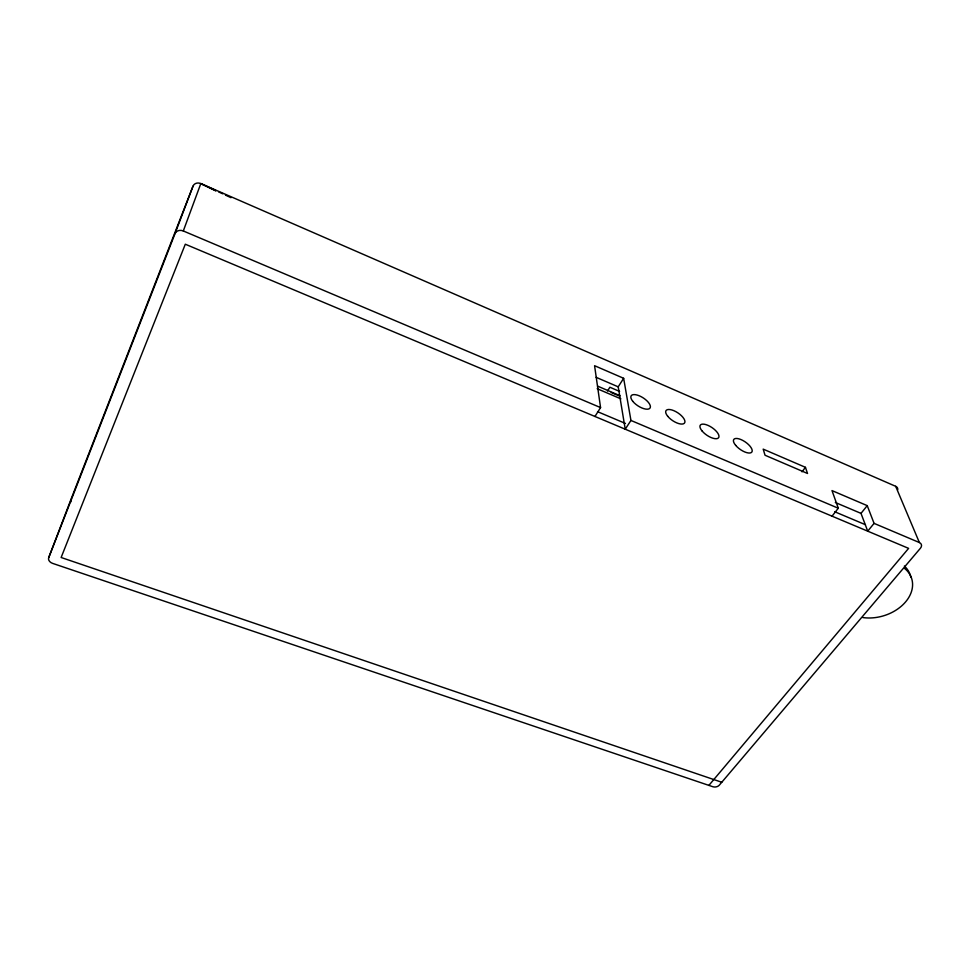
<?xml version="1.0" encoding="UTF-8"?>
<svg xmlns="http://www.w3.org/2000/svg" width="970" height="970" viewBox="0 0 970 970"><rect width="100%" height="100%" fill="white"/><g stroke="black" fill="none" stroke-linecap="round" stroke-linejoin="round"><path stroke-width="1.45" d="M897.747 489.741A5.238 3.953 -20.3 0 0 895.686 486.322L200.814 183.572A6.329 5.468 29.5 0 0 193.006 186.155L70.943 499.465L70.737 502.011M895.686 486.322L919.378 542.545A5.529 4.038 -19.2 0 1 920.457 548.195L719.303 785.166A4.717 3.165 -8.7 0 1 712.865 786.731L52.635 563.388A5.759 4.147 15.8 0 1 48.706 557.677L175 233.673A6.741 5.711 26.5 0 1 183.306 230.969L200.814 183.572L215.91 190.617M175 233.673L193.006 186.155M48.706 557.677L70.943 499.465M607.487 391.055L609.887 387.248L619.587 391.407M594.949 416.469L600.563 407.594L594.574 365.702L623.649 378.3L630.937 420.446L625.238 429.201L618.217 386.836L623.649 378.3M802.032 471.832L805.439 467.322L763.196 449.134L765.039 455.245L807.525 473.469L805.439 467.322M832.042 516.161L838.298 508.231L831.993 490.59L867.228 505.637L874.067 523.376L919.378 542.545M874.067 523.376L867.726 531.172L861.008 513.385L867.228 505.637M708.888 785.385L908.611 548.365L185.306 244.21L61.134 557.495L721.777 782.256M183.306 230.969L600.563 407.594M630.937 420.446L838.298 508.231M597.556 411.668L625.456 423.441M834.746 511.76L865.446 524.709M835.328 502.484L861.008 513.385M597.653 386.145L619.915 395.687M611.221 392.51L619.539 396.063M597.18 388.715L620.873 398.84M596.138 377.33L618.217 386.836M218.65 191.902L222.76 193.83M225.501 195.115L230.993 197.674M200.814 183.572L215.74 190.884M904.549 568.396A37.636 27.257 -16.9 0 1 905.556 601.946A37.636 27.257 -16.9 0 1 862.791 617.55M904.379 566.043A37.527 27.221 -16.9 0 1 910.854 577.271M632.792 401.337A11.252 4.777 32.9 0 0 649.633 408.491A11.252 4.777 32.9 0 0 639.436 395.869A11.252 4.777 32.9 0 0 632.792 401.337M667.724 416.288A11.155 4.692 33.6 0 0 684.262 423.332A11.155 4.692 33.6 0 0 673.895 410.698A11.155 4.692 33.6 0 0 667.724 416.288M702.135 431.032A11.082 4.595 34.2 0 0 718.394 437.943A11.082 4.595 34.2 0 0 707.87 425.321A11.082 4.595 34.2 0 0 702.135 431.032M735.721 445.412A10.997 4.51 34.8 0 0 751.702 452.214A10.997 4.51 34.8 0 0 741.019 439.592A10.997 4.51 34.8 0 0 735.721 445.412"/></g></svg>
